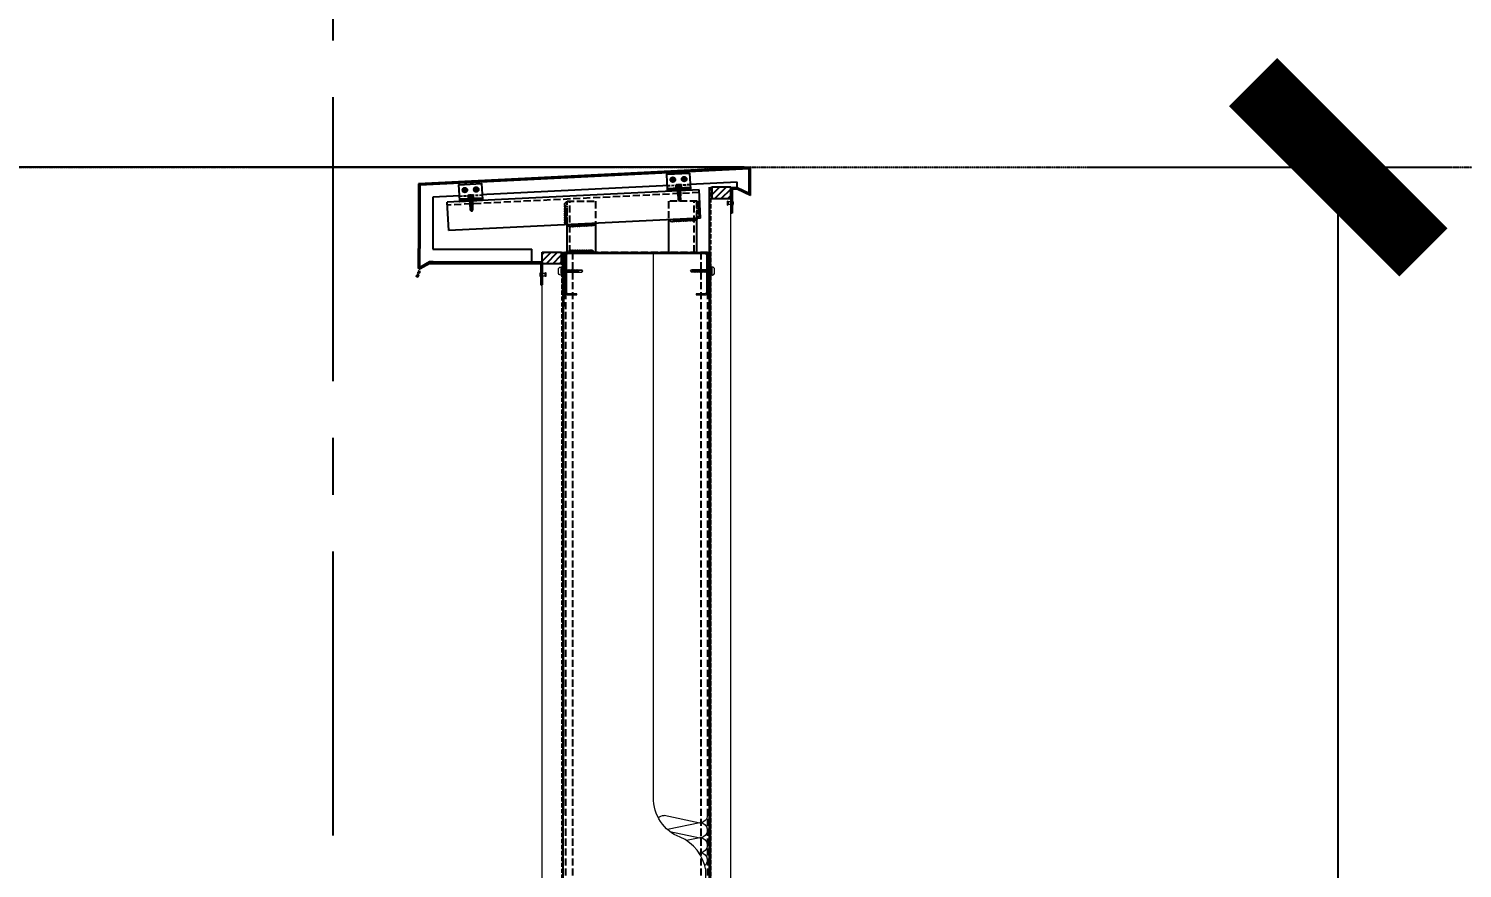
# Model space of a CAD drawing. Extents: x 220580 to 2027826, y -309201 to 71987.
# Drawn here: x 403523 to 406049, y -152014 to -150535 of the extents above; entities that cross this region are included whole.
import ezdxf
from ezdxf.enums import TextEntityAlignment as Align

# ---------------------------------------------------------------- set-up
doc = ezdxf.new("R2010")
doc.units = 0
for name, pattern in [('__DASH', [0.35, 0.25, -0.1]), ('CENTER', [2, 1.25, -0.25, 0.25, -0.25]), ('DOTE', [2.42, 2, -0.2, 0.02, -0.2]), ('ZN-CENTER', [2, 1.25, -0.25, 0.25, -0.25]), ('ZN-DASH', [0.35, 0.25, -0.1])]:
    doc.linetypes.add(name, pattern=pattern)
for name, color, linetype in [('!ZN1-填充-8', 8, 'Continuous'), ('!ZN3-玻璃幕墙-4', 4, 'Continuous'), ('!ZN3-铝板幕墙-3', 3, 'Continuous'), ('!ZN4-辅助材料-1', 1, 'Continuous'), ('!ZN4-配件-11', 11, 'Continuous'), ('!ZN5-钢材投影-40', 40, 'Continuous'), ('!ZN5-铝材投影-112', 112, 'Continuous'), ('!ZN5-铝材断面-6', 6, 'Continuous'), ('!ZN6-虚线-8', 8, 'ZN-DASH'), ('1 轴线 辅助线', 1, 'CENTER'), ('11紧固件', 11, 'Continuous'), ('20剖面图$0$AS-WALL', 40, 'Continuous'), ('A-AXIS-DOTE', 14, 'DOTE'), ('A-LIN-V', 9, 'Continuous'), ('DIM', 173, 'Continuous'), ('Fill', 8, 'Continuous'), ('Steel', 4, 'Continuous'), ('焊缝', 8, 'Continuous')]:
    doc.layers.add(name, color=color, linetype=linetype)
doc.layers.add('0_INSULATION', color=252, linetype='Continuous', lineweight=9, transparency=0.2)
for name, color, linetype, lineweight in [('0_PURLIN-CON', 253, 'Continuous', 15), ('0_SCREW RIVET', 4, 'Continuous', 15), ('彩钢板', 6, 'Continuous', 15), ('防火岩棉', 252, 'Continuous', 13)]:
    doc.layers.add(name, color=color, linetype=linetype, lineweight=lineweight)
doc.styles.add('DHTEXT-1', font='ROMANS.shx', dxfattribs={"width": 0.7, "bigfont": 'CHINESE.shx'})
doc.dimstyles.new('ZN200', dxfattribs={"dimscale": 200, "dimtxt": 2.5, "dimasz": 1.5, "dimexe": 1, "dimexo": 2, "dimgap": 0.9, "dimtad": 1, "dimdec": 0, "dimdsep": 46, "dimtxsty": 'DHTEXT-1', "dimblk": 'ARCHTICK', "dimcen": 2.5, "dimclrd": 173, "dimclre": 173, "dimclrt": 7, "dimazin": 2, "dimtfac": 1, "dimtdec": 0, "dimtix": 1, "dimtmove": 2, "dimatfit": 3, "dimfxl": 0, "dimtolj": 1, "dimtzin": 0, "dimarcsym": 0})

# ---------------------------------------------------------------- blocks, each defined once
blk = doc.blocks.new('_ArchTick')
at = {"color": 0, "linetype": 'ByBlock', "const_width": 0.4}
blk.add_lwpolyline([(-0.5, -0.5), (0.5, 0.5)], dxfattribs=at)
blk = doc.blocks.new('*D866')
at = {"layer": 'Defpoints', "color": 0, "ltscale": 2, "transparency": 16777216}
for p in [(404993.2, -150779.4), (405830.1, -150779.4), (404993.2, -160279.4)]:
    blk.add_point(p, dxfattribs=at)
at = {"layer": 'DIM', "color": 173, "linetype": 'ByBlock', "lineweight": -2, "ltscale": 2, "transparency": 16777216}
for p, q in [((405393.2, -150779.4), (406030.1, -150779.4)), ((405830.1, -160279.4), (405830.1, -150779.4)), ((405393.2, -160279.4), (406030.1, -160279.4))]:
    blk.add_line(p, q, dxfattribs=at)
at = {"layer": 'DIM', "color": 173, "lineweight": -2, "ltscale": 2, "transparency": 16777216, "xscale": 300, "yscale": 300, "zscale": 300}
for p, rotation in [((405830.1, -150779.4), 90), ((405830.1, -160279.4), 270)]:
    blk.add_blockref('_ArchTick', p, dxfattribs=dict(at, rotation=rotation))
at = {"layer": 'DIM', "color": 7, "ltscale": 2, "transparency": 16777216, "insert": (405400.1, -155529.4), "char_height": 500, "attachment_point": 5, "rotation": 90, "style": 'DHTEXT-1'}
blk.add_mtext('\\A1;9500', dxfattribs=at)
blk = doc.blocks.new('*U616')
at = {"layer": '0_INSULATION'}
for p, q in [((114761.4, -53978.9), (114793, -53985.5)), ((114793, -53985.5), (114764.4, -53991.4)), ((114766.5, -53993.1), (114793, -53998.6)), ((114793, -53998.6), (114781.2, -54001)), ((114793, -54103.5), (114787.5, -54104.6)), ((114789.3, -54102.7), (114793, -54103.5)), ((114793, -54116.6), (114761.4, -54123.2)), ((114774.8, -54112.8), (114793, -54116.6)), ((114761.4, -54123.2), (114793, -54129.7)), ((114793, -54129.7), (114761.4, -54136.3))]:
    blk.add_line(p, q, dxfattribs=at)
blk.add_lwpolyline([(114802.2, -53484.1), (114802.2, -54358.1), (114752.2, -54358.1), (114752.2, -54147.5, -0.323318), (114775.7, -54112.5, 0.242761), (114797.7, -54086.4), (114798.1, -54027, 0.256774), (114775.7, -53998.1, -0.323318), (114752.2, -53963.1), (114752.2, -53484.1)], format="xyb", close=True, dxfattribs=at)
at = {"layer": '0_INSULATION', "extrusion": (0, 0, -1)}
for centre, start_param, end_param in [((114761.4, -53985.5), 5.406397, 6.283185), ((114793, -53978.9), 1.570796, 3.141593), ((114793, -53992), 0, 1.570796), ((114793, -53992), 1.570796, 3.141593), ((114793, -54005.2), 0, 1.570796), ((114793, -54005.2), 1.570796, 3.141593), ((114793, -54018.3), 0, 1.570796), ((114793, -54018.3), 1.570796, 2.416555), ((114793, -54096.9), 0.524657, 1.570796), ((114793, -54096.9), 1.570796, 3.141593), ((114793, -54110), 0, 1.570796), ((114793, -54110), 1.570796, 3.141593), ((114793, -54123.1), 0, 1.570796), ((114761.4, -54129.7), 6.139662, 6.283185), ((114761.4, -54116.6), 3.141593, 3.269368), ((114793, -54123.1), 1.570796, 3.141593), ((114793, -54136.3), 0, 1.570796), ((114761.4, -54129.7), 3.141593, 4.407145)]:
    blk.add_ellipse(centre, major_axis=(0, 6.56), ratio=0.988253, start_param=start_param, end_param=end_param, dxfattribs=at)
blk = doc.blocks.new('A$C730cbf65')
at = {"layer": 'Steel', "color": 8, "linetype": '__DASH', "ltscale": 50}
for p, q in [((84, 2650), (84, 406.5)), ((334, 2650), (84, 2650)), ((96, 2650), (96, 406.5)), ((322, 2650), (322, 406.5)), ((334, 2650), (334, 406.5))]:
    blk.add_line(p, q, dxfattribs=at)
blk = doc.blocks.new('20180416.09092401')
at = {"layer": '!ZN4-辅助材料-1', "color": 145}
for centre, radius, start, end in [((5.1, -9.5), 3.93, 140.0495, 186.0703), ((2.6, -9.9), 1.35, 182.8889, 295.6987), ((2.9, -9.8), 1.25, 155.4041, 236.1311), ((2.2, -7.1), 0.08, 350.823, 137.7216), ((4.1, -7.2), 1.84, 175.7812, 243.5577), ((2.1, -9.9), 1.61, 309.5965, 21.7891), ((2.9, -9.6), 0.8, 21.7891, 60.8756), ((8.2, -15.7), 4.91, 140.0495, 186.0703), ((5, -16.2), 1.69, 182.8889, 295.6987), ((5.4, -16), 1.56, 155.4041, 236.1311), ((4.5, -12.6), 0.1, 350.823, 137.7216), ((6.9, -12.8), 2.3, 175.7812, 243.5577), ((4.5, -16.1), 2.01, 309.5965, 21.7891), ((5.4, -15.7), 1, 21.7891, 60.8756)]:
    blk.add_arc(centre, radius, start, end, dxfattribs=at)
blk = doc.blocks.new('A$Cf3634199')
at = {"layer": '!ZN3-铝板幕墙-3'}
blk.add_lwpolyline([(1, -25), (-5, -25), (-22.1, -34.8, -0.557537), (-25, -33), (-25, -33), (-25, 1.1)], format="xyb", dxfattribs=at)
blk.add_lwpolyline([(1, -22.5), (-5.7, -22.5), (-22.5, -32.1), (-22.5, 1.1)], dxfattribs=at)
at = {"layer": '!ZN5-铝材断面-6'}
blk.add_point((-25, -25), dxfattribs=at)
at = {"layer": '!ZN3-玻璃幕墙-4', "xscale": -1}
blk.add_blockref('20180416.09092401', (-22, -31.3), dxfattribs=at)
blk = doc.blocks.new('$紧固件$00000029')
at = {"layer": '0_SCREW RIVET'}
for p, q in [((-4.5, 1), (4.5, 1)), ((-2.5, 1), (-2.5, -6)), ((2.5, 1), (2.5, -6)), ((-2.5, -6), (2.5, -6)), ((-2.5, -8), (2.5, -8))]:
    blk.add_line(p, q, dxfattribs=at)
blk.add_lwpolyline([(-4.5, 1, -0.147667), (-1.5, 2.8), (1.5, 2.8, -0.147667), (4.5, 1)], format="xyb", dxfattribs=at)
for centre, start, end in [((-2.5, -7), 90, 270), ((2.5, -7), 270, 90)]:
    blk.add_arc(centre, 1, start, end, dxfattribs=at)
blk = doc.blocks.new('$紧固件$00000145')
at = {"layer": '0_SCREW RIVET'}
for p, q in [((-1.7, 9.4), (-1.7, 7.2)), ((-1.7, 6.7), (-1.7, 5)), ((-1.7, 4.5), (-1.7, 2.8)), ((-1.7, 2.3), (-1.7, 0.6)), ((-1.7, 0.1), (-1.7, -1.6)), ((2.8, 9.4), (2.8, 7.6)), ((2.8, 7.1), (2.8, 5.4)), ((2.8, 4.9), (2.8, 3.2)), ((2.8, 2.7), (2.8, 1)), ((2.8, 0.5), (2.8, -1.2)), ((-1.7, -2.1), (-1.7, -3.8)), ((-1.7, -4.3), (-1.7, -6)), ((-1.7, -6.5), (-1.7, -8.2)), ((-1.7, -8.7), (-1.7, -10.5)), ((-1.7, -11), (-1.7, -12.7)), ((-1.7, -13.2), (-1.7, -14.9)), ((-1.7, -15.4), (-1.7, -17.1)), ((-1.7, -17.6), (-1.7, -19.3)), ((-1.7, -19.8), (-1.7, -24.8)), ((-1.7, -24.8), (0.5, -26.6)), ((0.5, -26.6), (2.8, -24.8)), ((2.8, -1.7), (2.8, -3.4)), ((2.8, -3.9), (2.8, -5.6)), ((2.8, -6.1), (2.8, -7.8)), ((2.8, -8.3), (2.8, -10.1)), ((2.8, -10.6), (2.8, -12.3)), ((2.8, -12.8), (2.8, -14.5)), ((2.8, -15), (2.8, -16.7)), ((2.8, -17.2), (2.8, -18.9)), ((2.8, -19.4), (2.8, -24.8))]:
    blk.add_line(p, q, dxfattribs=at)
blk.add_lwpolyline([(-6.5, 12.1, -0.414214), (-2.5, 16.1), (3.5, 16.1, -0.414214), (7.5, 12.1), (7.5, 12.2), (7.5, 11.4), (-6.5, 11.4), (-6.5, 12.2)], format="xyb", close=True, dxfattribs=at)
for points in [[(-4, 11.4), (5, 11.4), (5, 9.4), (-4, 9.4)], [(-1.7, 6.7), (2.8, 7.1), (3.3, 7.4), (2.8, 7.6), (-1.7, 7.2), (-2.2, 6.9)], [(-1.7, 4.5), (2.8, 4.9), (3.3, 5.2), (2.8, 5.4), (-1.7, 5), (-2.2, 4.7)], [(-1.7, 2.3), (2.8, 2.7), (3.3, 3), (2.8, 3.2), (-1.7, 2.8), (-2.2, 2.5)], [(-1.7, 0.1), (2.8, 0.5), (3.3, 0.8), (2.8, 1), (-1.7, 0.6), (-2.2, 0.3)], [(-1.7, -2.1), (2.8, -1.7), (3.3, -1.4), (2.8, -1.2), (-1.7, -1.6), (-2.2, -1.9)], [(-1.7, -4.3), (2.8, -3.9), (3.3, -3.6), (2.8, -3.4), (-1.7, -3.8), (-2.2, -4.1)], [(-1.7, -6.5), (2.8, -6.1), (3.3, -5.8), (2.8, -5.6), (-1.7, -6), (-2.2, -6.3)], [(-1.7, -8.7), (2.8, -8.3), (3.3, -8.1), (2.8, -7.8), (-1.7, -8.2), (-2.2, -8.5)], [(-1.7, -11), (2.8, -10.6), (3.3, -10.3), (2.8, -10.1), (-1.7, -10.5), (-2.2, -10.7)], [(-1.7, -13.2), (2.8, -12.8), (3.3, -12.5), (2.8, -12.3), (-1.7, -12.7), (-2.2, -13)], [(-1.7, -15.4), (2.8, -15), (3.3, -14.7), (2.8, -14.5), (-1.7, -14.9), (-2.2, -15.2)], [(-1.7, -17.6), (2.8, -17.2), (3.3, -16.9), (2.8, -16.7), (-1.7, -17.1), (-2.2, -17.4)]]:
    blk.add_lwpolyline(points, close=True, dxfattribs=at)
for points in [[(1.7, -19), (-1.7, -19.3), (-2.2, -19.6), (-1.7, -19.8), (1.6, -19.5)], [(0.5, -26.6), (1.9, -18), (2.5, -19.4), (2.5, -19.4), (2.8, -19.9)], [(2.3, -18.9), (2.8, -18.9), (3.3, -19.1), (2.8, -19.4), (2.5, -19.4)]]:
    blk.add_lwpolyline(points, dxfattribs=at)
blk = doc.blocks.new('*U1824')
at = {"color": 0, "linetype": 'ZN-CENTER', "ltscale": 3}
blk.add_line((24, 0), (-7.3, 0), dxfattribs=at)
at = {"ltscale": 10}
for p, q in [((-5.4, -3.5), (-5.4, 3.5)), ((-1, 4.6), (-4.9, 4.6)), ((-1, 2.3), (-4.9, 2.3)), ((-0.6, -5.1), (-0.6, 5.1)), ((-0.2, 5.5), (0, 4.8)), ((0, -4.8), (0, 4.8)), ((0, 2.1), (14.3, 2.1)), ((1.4, 2.7), (2.2, -2.7)), ((3.2, 2.7), (4, -2.7)), ((5, 2.7), (5.8, -2.7)), ((6.8, 2.7), (7.6, -2.7)), ((8.6, 2.7), (9.4, -2.7)), ((10.4, 2.7), (11.2, -2.7)), ((12.2, 2.7), (13, -2.7)), ((-1, -2.3), (-4.9, -2.3)), ((-1, -4.6), (-4.9, -4.6)), ((-0.2, -5.5), (0, -4.8)), ((14.3, -2.1), (0, -2.1))]:
    blk.add_line(p, q, dxfattribs=at)
for points in [[(1.8, -2.1), (1, 2.1), (1.4, 2.7), (1.8, 2.1), (2.6, -2.1), (2.2, -2.7)], [(3.6, -2.1), (2.8, 2.1), (3.2, 2.7), (3.6, 2.1), (4.4, -2.1), (4, -2.7)], [(5.4, -2.1), (4.6, 2.1), (5, 2.7), (5.4, 2.1), (6.2, -2.1), (5.8, -2.7)], [(7.2, -2.1), (6.4, 2.1), (6.8, 2.7), (7.2, 2.1), (8, -2.1), (7.6, -2.7)], [(9, -2.1), (8.2, 2.1), (8.6, 2.7), (9, 2.1), (9.8, -2.1), (9.4, -2.7)], [(10.8, -2.1), (10, 2.1), (10.4, 2.7), (10.8, 2.1), (11.6, -2.1), (11.2, -2.7)], [(12.6, -2.1), (11.8, 2.1), (12.2, 2.7), (12.6, 2.1), (13.4, -2.1), (13, -2.7)]]:
    blk.add_lwpolyline(points, close=True, dxfattribs=at)
for points in [[(14.3, -2.1, -0.414214), (14.4, -2.2), (14.4, -2.3), (20.2, -2.3), (22, -0.3), (22, 0.3), (20.2, 2.3), (14.4, 2.3), (14.4, 2.2, -0.414214), (14.3, 2.1)], [(16.5, -2.3), (16.4, -1.2), (15.8, -1.5, -0.530462), (15, -1.2), (14.8, 0.1, -0.651316), (15.5, 0.5), (16, 0.2), (16.8, 0.7), (22, -0.3, -0.201226), (20.2, 2.3)]]:
    blk.add_lwpolyline(points, format="xyb", dxfattribs=at)
for centre, radius, start, end in [((-3.9, 3.5), 1.58, 133.1736, 226.8264), ((0.1, 0), 5.58, 155.5673, 204.4327), ((0.1, 3.5), 1.58, 133.1736, 226.8264), ((4.1, 0), 5.58, 155.5673, 204.4327), ((7.5, -2.9), 11.3, 132.4922, 138.6064), ((-3.9, -3.5), 1.58, 133.1736, 226.8264), ((0.1, -3.5), 1.58, 133.1736, 226.8264), ((7.5, 2.9), 11.3, 221.3936, 227.5078)]:
    blk.add_arc(centre, radius, start, end, dxfattribs=at)
at = {"layer": 'Defpoints', "color": 0, "ltscale": 10, "style": 'DHTEXT-1', "width": 0.7}
blk.add_text('5.5', height=1, rotation=90, dxfattribs=at).set_placement((-2.5, -0.9), align=Align.CENTER)
blk = doc.blocks.new('*U2097')
at = {"color": 0, "linetype": 'CENTER', "ltscale": 3}
for p, q in [((4.9, 0), (-4.9, 0)), ((0, 4.9), (0, -4.9))]:
    blk.add_line(p, q, dxfattribs=at)
at = {"linetype": 'ByBlock', "ltscale": 10}
for radius in [4.2, 2, 1.23]:
    blk.add_circle((0, 0), radius, dxfattribs=at)
blk = doc.blocks.new('*U1981')
at = {"ltscale": 0.125}
blk.add_wipeout([(-20, -30), (20, -30), (20, -5), (-20, -5)], dxfattribs=at).dxf.layer = '!ZN6-虚线-8'
at = {"layer": '!ZN1-填充-8'}
h = blk.add_hatch(dxfattribs=at)
h.set_pattern_fill('NET3', color=256, scale=0.75, angle=180, style=0)
h.set_pattern_definition([(180, (-1731.706, 294.7402), (-3e-16, -2.38125), []), (240, (-1731.706, 294.7402), (2.062223, -1.190625), []), (300, (-1731.706, 294.7402), (2.062223, 1.190625), [])])
h.paths.add_polyline_path([(20, 0), (-20, 0), (-20, -2), (20, -2)])
at = {"layer": '!ZN5-铝材投影-112'}
blk.add_lwpolyline([(20, -2), (-20, -2), (-20, -30), (20, -30)], close=True, dxfattribs=at)
at = {"layer": '!ZN6-虚线-8', "color": 8, "linetype": 'ZN-DASH', "ltscale": 20}
blk.add_line((-20, -10), (20, -10), dxfattribs=at)
at = {"layer": '!ZN6-虚线-8', "linetype": 'ZN-DASH', "ltscale": 10}
for p, q in [((-7.5, -5), (-7.5, -2)), ((7.5, -5), (7.5, -2))]:
    blk.add_line(p, q, dxfattribs=at)
at = {"layer": '!ZN4-配件-11', "color": 1, "xscale": -1, "rotation": 270}
for name, p in [('*U1824', (0, -5)), ('*U2097', (-10, -20)), ('*U2097', (10, -20))]:
    blk.add_blockref(name, p, dxfattribs=at)
at = {"ltscale": 0.25}
blk.add_wipeout([(20, 0), (20, -2), (-20, -2), (-20, 0)], dxfattribs=at).dxf.layer = '!ZN4-辅助材料-1'
at = {"layer": '!ZN4-辅助材料-1'}
blk.add_lwpolyline([(20, 0), (-20, 0), (-20, -2), (20, -2)], close=True, dxfattribs=at)
at = {"layer": '!ZN5-铝材投影-112', "ltscale": 0.25}
blk.add_line((-20, -5), (20, -5), dxfattribs=at)
blk = doc.blocks.new('*U1967')
at = {"layer": '0_PURLIN-CON', "linetype": 'ByBlock', "lineweight": -2}
h = blk.add_hatch(dxfattribs=at)
h.set_pattern_fill('ANSI32', color=256, scale=2, angle=2.8624)
h.set_pattern_definition([(47.862405, (-81115.591, 63372.253), (-7.0631283, 6.3904494), []), (47.862405, (-81111.1065, 63372.477), (-7.0631283, 6.3904494), [])])
edge = h.paths.add_edge_path()
edge.add_line((75, 20), (75, 5))
edge.add_arc((70, 5), 5, -90, 0, ccw=False)
edge.add_line((70, 0), (5, 0))
edge.add_arc((5, 5), 5, 180, 270, ccw=False)
edge.add_line((0, 5), (0, 245))
edge.add_arc((5, 245), 5, 90, 180, ccw=False)
edge.add_line((5, 250), (70, 250))
edge.add_arc((70, 245), 5, 0, 90, ccw=False)
edge.add_line((75, 245), (75, 230))
edge.add_line((75, 230), (73, 230))
edge.add_line((73, 230), (73, 245))
edge.add_arc((70, 245), 3, 0, 90)
edge.add_line((70, 248), (5, 248))
edge.add_arc((5, 245), 3, 90, 180)
edge.add_line((2, 245), (2, 5))
edge.add_arc((5, 5), 3, 180, 270)
edge.add_line((5, 2), (70, 2))
edge.add_arc((70, 5), 3, 270, 360)
edge.add_line((73, 5), (73, 20))
edge.add_line((73, 20), (75, 20))
at = {"color": 0, "linetype": 'ByBlock'}
for p in [(0, 250), (75, 250), (0, 0), (75, 0)]:
    blk.add_point(p, dxfattribs=at)
at = {"layer": '0_PURLIN-CON', "linetype": 'ByBlock', "lineweight": -2}
blk.add_lwpolyline([(75, 20), (75, 5, -0.414214), (70, 0), (5, 0, -0.414214), (0, 5), (0, 245, -0.414214), (5, 250), (70, 250, -0.414214), (75, 245), (75, 230), (73, 230), (73, 245, 0.414214), (70, 248), (5, 248, 0.414214), (2, 245), (2, 5, 0.414214), (5, 2), (70, 2, 0.414214), (73, 5), (73, 20)], format="xyb", close=True, dxfattribs=at)
blk = doc.blocks.new('A$C0f79e16e')
h = blk.add_hatch()
h.set_pattern_fill('ANSI31', color=256, scale=2.574546, style=0)
h.set_pattern_definition([(225, (33833.336, 44038.577), (5.7800201, -5.7800201), [])])
h.paths.add_polyline_path([(-35, -35.2), (-68.4, -35.2), (-68.4, -55.2), (-35, -55.2)])
h = blk.add_hatch()
h.set_pattern_fill('ANSI31', color=256, scale=2.574546, style=0)
h.set_pattern_definition([(225, (33906.569, 43923.92), (5.7800201, -5.7800201), [])])
h.paths.add_polyline_path([(-367, -149.9), (-333.6, -149.9), (-333.6, -169.9), (-367, -169.9)])
at = {"layer": 'Fill', "ltscale": 50}
h = blk.add_hatch(dxfattribs=at)
h.set_pattern_fill('ANSI38', color=256, scale=0.4, style=0)
h.set_pattern_definition([(45, (259.8132, -220.64965), (-0.4490128, 0.4490128), []), (135, (259.8132, -220.64965), (-1.3470384, 0.4490128), [1.5875, -0.9525])])
h.paths.add_polyline_path([(-326, -150.2), (-326, -220.6), (-331, -220.6), (-331, -150.2)])
h = blk.add_hatch(dxfattribs=at)
h.set_pattern_fill('ANSI38', color=256, scale=0.4, style=0)
h.set_pattern_definition([(45, (-76, -221.2175), (-0.449013, 0.449013), []), (135, (-76, -221.2175), (-1.3470384, 0.449013), [1.5875, -0.9525])])
h.paths.add_polyline_path([(-76, -150.7), (-76, -221.2), (-71, -221.2), (-71, -150.7)])
at = {"layer": '!ZN3-铝板幕墙-3'}
for p, q in [((0, 0), (-585, -29.2)), ((0, -50), (0, 0)), ((-2.5, -2.6), (-582.5, -31.6)), ((-2.5, -46.1), (-2.5, -2.6)), ((-585, -29.2), (-585, -143.2)), ((-582.5, -31.6), (-582.5, -143.2)), ((-23.5, -26.2), (-560, -53)), ((-23.5, -36.1), (-23.5, -26.2)), ((-560, -53), (-560, -144.4)), ((-385.7, -169.4), (-385.7, -144.4))]:
    blk.add_line(p, q, dxfattribs=at)
at = {"layer": '!ZN3-铝板幕墙-3', "ltscale": 1000}
for p, q in [((-35, -36.1), (-35, -81.1)), ((-32.5, -38.6), (-32.5, -81.1)), ((-560, -144.4), (-385.7, -144.4)), ((-565.7, -166.9), (-367, -166.9)), ((-565, -169.4), (-369.5, -169.4)), ((-369.5, -169.4), (-369.5, -207)), ((-367, -166.9), (-367, -207))]:
    blk.add_line(p, q, dxfattribs=at)
at = {"layer": '!ZN3-铝板幕墙-3', "ltscale": 30}
for p, q in [((-23.5, -36.1), (-35, -36.1)), ((-24, -38.6), (-32.5, -38.6)), ((0, -50), (-24, -38.6)), ((-2.5, -46.1), (-23.5, -36.1)), ((-32.5, -81.1), (-35, -81.1)), ((-369.5, -207), (-367, -207))]:
    blk.add_line(p, q, dxfattribs=at)
at = {"layer": '!ZN5-钢材投影-40', "ltscale": 0.3}
for p, q in [((-88.1, -89.5), (-90.6, -39.6)), ((-531.9, -111.7), (-534.4, -61.8)), ((-88.1, -89.5), (-531.9, -111.7))]:
    blk.add_line(p, q, dxfattribs=at)
for points in [[(-35, -35.2), (-68.4, -35.2), (-68.4, -55.2), (-35, -55.2)], [(-367, -149.9), (-333.6, -149.9), (-333.6, -169.9), (-367, -169.9)]]:
    blk.add_lwpolyline(points, close=True)
at = {"layer": '11紧固件', "ltscale": 50}
for points in [[(-326, -150.2), (-326, -220.6), (-331, -220.6), (-331, -150.2), (-326, -150.2)], [(-76, -150.7), (-76, -221.2), (-71, -221.2), (-71, -150.7), (-76, -150.7)]]:
    blk.add_lwpolyline(points, dxfattribs=at)
at = {"layer": '20剖面图$0$AS-WALL', "ltscale": 1000}
for p, q in [((-273.4, -98.8), (-273.4, -150)), ((-144.6, -92.3), (-144.6, -150)), ((-94.6, -150), (-94.6, -89.8)), ((-323.4, -150), (-323.4, -101.3)), ((-273.4, -150), (-323.4, -150)), ((-144.6, -150), (-94.6, -150))]:
    blk.add_line(p, q, dxfattribs=at)
at = {"layer": 'Steel', "color": 8, "linetype": '__DASH', "ltscale": 50}
for p, q in [((-323.4, -60), (-273.4, -60)), ((-323.4, -101.3), (-323.4, -60)), ((-318.4, -150), (-318.4, -60)), ((-273.4, -60), (-273.4, -98.8)), ((-76, -150), (-326, -150))]:
    blk.add_line(p, q, dxfattribs=at)
at = {"layer": '彩钢板', "color": 1}
for p, q in [((-71, -35.2), (-35, -35.2)), ((-367, -149.9), (-331, -149.9))]:
    blk.add_line(p, q, dxfattribs=at)
at = {"layer": '焊缝', "ltscale": 1000}
for points in [[(-323.4, -101.3, -0.57735), (-326.8, -95.3, 0.267949), (-323.4, -97.3, -0.57735), (-326.8, -91.3, 0.267949), (-323.4, -93.3, -0.57735), (-326.8, -87.3, 0.267949), (-323.4, -89.3, -0.57735), (-326.8, -83.3, 0.267949), (-323.4, -85.3, -0.57735), (-326.8, -79.3, 0.267949), (-323.4, -81.3, -0.57735), (-326.8, -75.3, 0.267949), (-323.4, -77.3, -0.57735), (-326.8, -71.3, 0.267949), (-323.4, -73.3, -0.57735), (-326.8, -67.3, 0.267949), (-323.4, -69.3, -1), (-323.4, -61.3, -1)], [(-273.4, -98.8, -0.57735), (-279.2, -102.5, 0.267949), (-277.4, -99, -0.57735), (-283.2, -102.7, 0.267949), (-281.4, -99.2, -0.57735), (-287.2, -102.9, 0.267949), (-285.4, -99.4, -0.57735), (-291.2, -103.1, 0.267949), (-289.4, -99.6, -0.57735), (-295.2, -103.3, 0.267949), (-293.4, -99.8, -0.57735), (-299.2, -103.5, 0.267949), (-297.4, -100, -0.57735), (-303.2, -103.7, 0.267949), (-301.3, -100.2, -0.57735), (-307.2, -103.9, 0.267949), (-305.3, -100.4, -0.57735), (-311.2, -104.1, 0.267949), (-309.3, -100.6, -0.57735), (-315.2, -104.3, 0.267949), (-313.3, -100.8, -1), (-321.3, -101.2, -1)], [(-94.6, -89.8, -0.57735), (-100.4, -93.6, 0.267949), (-98.6, -90, -0.57735), (-104.4, -93.8, 0.267949), (-102.6, -90.2, -0.57735), (-108.4, -94, 0.267949), (-106.6, -90.4, -0.57735), (-112.4, -94.2, 0.267949), (-110.6, -90.6, -0.57735), (-116.4, -94.4, 0.267949), (-114.6, -90.8, -0.57735), (-120.4, -94.6, 0.267949), (-118.6, -91, -0.57735), (-124.4, -94.8, 0.267949), (-122.6, -91.2, -0.57735), (-128.4, -95, 0.267949), (-126.6, -91.4, -0.57735), (-132.4, -95.2, 0.267949), (-130.6, -91.6, -0.57735), (-136.4, -95.4, 0.267949), (-134.6, -91.8, -1), (-142.5, -92.2, -1)], [(-321, -150, -0.57735), (-315, -146.5, 0.267949), (-317, -150, -0.57735), (-311, -146.5, 0.267949), (-313, -150, -0.57735), (-307, -146.5, 0.267949), (-309, -150, -0.57735), (-303, -146.5, 0.267949), (-305, -150, -0.57735), (-299, -146.5, 0.267949), (-301, -150, -0.57735), (-295, -146.5, 0.267949), (-297, -150, -0.57735), (-291, -146.5, 0.267949), (-293, -150, -0.57735), (-287, -146.5, 0.267949), (-289, -150, -0.57735), (-283, -146.5, 0.267949), (-285, -150, -1), (-277, -150, -1)]]:
    blk.add_lwpolyline(points, format="xyb", dxfattribs=at)
at = {"layer": '!ZN3-铝板幕墙-3', "ltscale": 1000}
blk.add_blockref('A$Cf3634199', (-560, -144.4), dxfattribs=at)
for name, p, rotation in [('$紧固件$00000029', (-33.5, -63.3), 270), ('$紧固件$00000145', (-322.4, -183.4, 0), 90)]:
    blk.add_blockref(name, p, dxfattribs=dict(rotation=rotation))
at = {"xscale": -1}
for name, p, rotation in [('$紧固件$00000145', (-79.6, -183.4, 0), 270), ('$紧固件$00000029', (-368.5, -189.1), 90)]:
    blk.add_blockref(name, p, dxfattribs=dict(at, rotation=rotation))
at = {"layer": '0_PURLIN-CON', "extrusion": (-1.22465e-16, -1.09242e-25, -1), "rotation": 270}
blk.add_blockref('*U1967', (76, -150), dxfattribs=at)
at = {"xscale": -1, "rotation": 182.8624052261059}
blk.add_blockref('*U1981', (-126.1, -41.4), dxfattribs=at)
at = {"layer": '!ZN5-钢材投影-40', "ltscale": 0.3}
blk.add_line((-90.6, -39.6), (-534.4, -61.8), dxfattribs=at)
at = {"layer": 'Steel', "color": 8, "linetype": '__DASH', "ltscale": 50}
for p, q in [((-90.3, -44.6), (-534.2, -66.8)), ((-94.6, -60), (-144.6, -60)), ((-144.6, -60), (-144.6, -92.3)), ((-99.6, -150), (-99.6, -60)), ((-94.6, -89.8), (-94.6, -60))]:
    blk.add_line(p, q, dxfattribs=at)
at = {"layer": '焊缝', "ltscale": 1000}
blk.add_lwpolyline([(-94.6, -60, -0.57735), (-91.1, -66, 0.267949), (-94.6, -64, -0.57735), (-91.1, -70, 0.267949), (-94.6, -68, -0.57735), (-91.1, -74, 0.267949), (-94.6, -72, -0.57735), (-91.1, -78, 0.267949), (-94.6, -76, -0.57735), (-91.1, -82, 0.267949), (-94.6, -80, -1), (-94.6, -88, -1)], format="xyb", dxfattribs=at)
at = {"xscale": -1, "rotation": 182.8624052261059}
blk.add_blockref('*U1981', (-492.3, -59.7), dxfattribs=at)
blk = doc.blocks.new('*D883')
at = {"layer": 'Defpoints', "color": 0, "ltscale": 2, "transparency": 16777216}
for p in [(404210, -150298.6), (404795, -150779.4), (404210, -150808.6)]:
    blk.add_point(p, dxfattribs=at)
at = {"layer": 'DIM', "color": 173, "linetype": 'ByBlock', "lineweight": -2, "ltscale": 2, "transparency": 16777216}
for p, q in [((404210, -150408.6), (404210, -150098.6)), ((404795, -150379.4), (404795, -150098.6)), ((404210, -150298.6), (403910, -150298.6)), ((404795, -150298.6), (404210, -150298.6)), ((404795, -150298.6), (405095, -150298.6))]:
    blk.add_line(p, q, dxfattribs=at)
at = {"layer": 'DIM', "color": 173, "lineweight": -2, "ltscale": 2, "transparency": 16777216, "xscale": 300, "yscale": 300, "zscale": 300}
blk.add_blockref('_ArchTick', (404210, -150298.6), dxfattribs=at)
at = {"layer": 'DIM', "color": 173, "lineweight": -2, "ltscale": 2, "transparency": 16777216, "xscale": 300, "yscale": 300, "zscale": 300, "rotation": 180}
blk.add_blockref('_ArchTick', (404795, -150298.6), dxfattribs=at)
at = {"layer": 'DIM', "color": 7, "ltscale": 2, "transparency": 16777216, "insert": (404502.5, -149868.6), "char_height": 500, "attachment_point": 5, "style": 'DHTEXT-1'}
blk.add_mtext('\\A1;585', dxfattribs=at)

msp = doc.modelspace()

# ---------------------------------------------------------------- linework, layer by layer
at = {"layer": '!ZN6-虚线-8', "ltscale": 30}
msp.add_line((404724.7, -160281.2), (404724.7, -150814.6), dxfattribs=at)
at = {"layer": '1 轴线 辅助线', "ltscale": 400}
msp.add_line((404059.9, -167956.2), (404059.9, -148390.8), dxfattribs=at)
at = {"layer": 'A-AXIS-DOTE', "linetype": '__DASH', "ltscale": 2}
msp.add_line((401269.5, -150779.4), (410637.2, -150779.4), dxfattribs=at)
at = {"layer": 'A-LIN-V'}
msp.add_line((404783.8, -150779.4), (401269.5, -150779.4), dxfattribs=at)
for points in [[(403909.9, -150779.4), (404553.3, -150779.4)], [(403910.1, -150779.4), (404553.6, -150779.4)]]:
    msp.add_lwpolyline(points, dxfattribs=at)
at = {"layer": '彩钢板', "color": 1}
for p, q in [((404723.9, -160281.1), (404723.9, -150814.6)), ((404759.9, -160279.4), (404759.9, -150814.6))]:
    msp.add_line(p, q, dxfattribs=at)
at = {"layer": '防火岩棉', "color": 0, "const_width": 3.75, "elevation": 0}
msp.add_lwpolyline([(404722.5, -160280.9), (404722.5, -150814)], dxfattribs=at)

# ---------------------------------------------------------------- block references
at = {"xscale": 2, "yscale": 2, "zscale": 2}
msp.add_blockref('*U616', (175119.6, -43963.1), dxfattribs=at)
at = {"layer": 'Steel', "ltscale": 200}
msp.add_blockref('A$C730cbf65', (404385, -153579.4), dxfattribs=at)

# ---------------------------------------------------------------- dimensions: what is measured, and where the dimension line sits
at = {"layer": 'DIM', "ltscale": 2}
dim = msp.add_aligned_dim(p1=(404993.2, -160279.4), p2=(404993.2, -150779.4), distance=-837, dimstyle='ZN200', dxfattribs=at)
dim.commit()
dim.dimension.update_dxf_attribs({"geometry": '*D866', "text_midpoint": (405400.1, -155529.4)})

# ---------------------------------------------------------------- next in the draw order: block references
at = {"ltscale": 200}
msp.add_blockref('A$C0f79e16e', (404795, -150779.4), dxfattribs=at)

# ---------------------------------------------------------------- next in the draw order: linework, layer by layer
at = {"layer": '!ZN6-虚线-8', "ltscale": 30}
msp.add_line((404463.2, -153061.9), (404463.2, -150929.3), dxfattribs=at)
at = {"layer": '彩钢板', "color": 1}
for p, q in [((404428, -153061.9), (404428, -150929.3)), ((404464, -153061.9), (404464, -150929.3))]:
    msp.add_line(p, q, dxfattribs=at)
at = {"layer": '防火岩棉', "color": 0, "const_width": 3.75}
msp.add_lwpolyline([(404465.3, -150930.6), (404464, -152913.5)], dxfattribs=at)

# ---------------------------------------------------------------- next in the draw order: dimensions: what is measured, and where the dimension line sits
at = {"layer": 'DIM', "ltscale": 2}
dim = msp.add_linear_dim(base=(404210, -150298.6), p1=(404795, -150779.4), p2=(404210, -150808.6), dimstyle='ZN200', dxfattribs=at)
dim.commit()
dim.dimension.update_dxf_attribs({"geometry": '*D883', "text_midpoint": (404502.5, -149868.6)})

doc.saveas('drawing.dxf')
